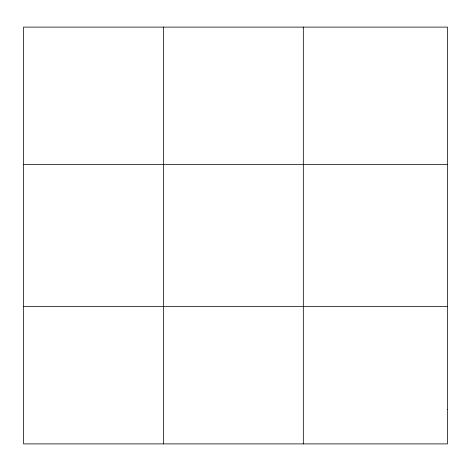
<?xml version="1.0" encoding="UTF-8"?>
<svg xmlns="http://www.w3.org/2000/svg" width="471" height="471" viewBox="0 0 471 471"><rect width="100%" height="100%" fill="white"/><g stroke="black" fill="none" stroke-linecap="round" stroke-linejoin="round"><path stroke-width="0.71" d="M163.437 27.106L163.437 443.894M303.324 27.106L303.324 443.894M23.55 164.644L447.45 164.644M23.55 306.356L447.45 306.356M447.45 409.511L447.45 443.894L23.55 443.894L23.55 27.106L447.45 27.106L447.45 409.511"/></g></svg>
